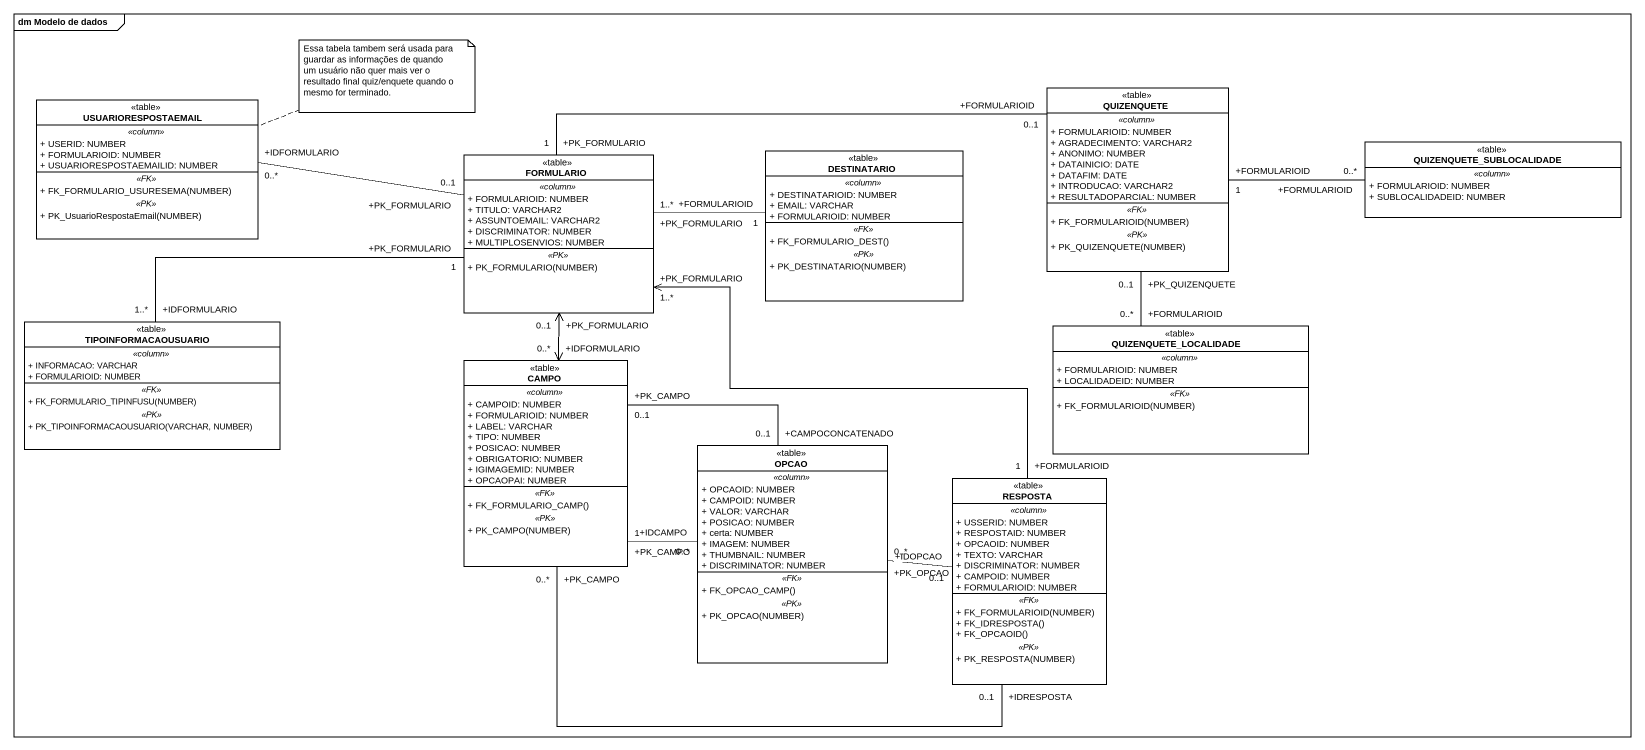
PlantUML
@startuml
mainframe dm Modelo de dados
hide circle
hide empty members
skinparam classAttributeIconSize 0
class QUIZENQUETE <<table>> {
  .. <<column>> ..
  + FORMULARIOID: NUMBER
  + AGRADECIMENTO: VARCHAR2
  + ANONIMO: NUMBER
  + DATAINICIO: DATE
  + DATAFIM: DATE
  + INTRODUCAO: VARCHAR2
  + RESULTADOPARCIAL: NUMBER
  .. <<FK>> ..
  + FK_FORMULARIOID(NUMBER)
  .. <<PK>> ..
  + PK_QUIZENQUETE(NUMBER)
}
class USUARIORESPOSTAEMAIL <<table>> {
  .. <<column>> ..
  + USERID: NUMBER
  + FORMULARIOID: NUMBER
  + USUARIORESPOSTAEMAILID: NUMBER
  .. <<FK>> ..
  + FK_FORMULARIO_USURESEMA(NUMBER)
  .. <<PK>> ..
  + PK_UsuarioRespostaEmail(NUMBER)
}
class FORMULARIO <<table>> {
  .. <<column>> ..
  + FORMULARIOID: NUMBER
  + TITULO: VARCHAR2
  + ASSUNTOEMAIL: VARCHAR2
  + DISCRIMINATOR: NUMBER
  + MULTIPLOSENVIOS: NUMBER
  .. <<PK>> ..
  + PK_FORMULARIO(NUMBER)
}
class DESTINATARIO <<table>> {
  .. <<column>> ..
  + DESTINATARIOID: NUMBER
  + EMAIL: VARCHAR
  + FORMULARIOID: NUMBER
  .. <<FK>> ..
  + FK_FORMULARIO_DEST()
  .. <<PK>> ..
  + PK_DESTINATARIO(NUMBER)
}
class QUIZENQUETE_SUBLOCALIDADE <<table>> {
  .. <<column>> ..
  + FORMULARIOID: NUMBER
  + SUBLOCALIDADEID: NUMBER
}
class TIPOINFORMACAOUSUARIO <<table>> {
  .. <<column>> ..
  + INFORMACAO: VARCHAR
  + FORMULARIOID: NUMBER
  .. <<FK>> ..
  + FK_FORMULARIO_TIPINFUSU(NUMBER)
  .. <<PK>> ..
  + PK_TIPOINFORMACAOUSUARIO(VARCHAR, NUMBER)
}
class CAMPO <<table>> {
  .. <<column>> ..
  + CAMPOID: NUMBER
  + FORMULARIOID: NUMBER
  + LABEL: VARCHAR
  + TIPO: NUMBER
  + POSICAO: NUMBER
  + OBRIGATORIO: NUMBER
  + IGIMAGEMID: NUMBER
  + OPCAOPAI: NUMBER
  .. <<FK>> ..
  + FK_FORMULARIO_CAMP()
  .. <<PK>> ..
  + PK_CAMPO(NUMBER)
}
class QUIZENQUETE_LOCALIDADE <<table>> {
  .. <<column>> ..
  + FORMULARIOID: NUMBER
  + LOCALIDADEID: NUMBER
  .. <<FK>> ..
  + FK_FORMULARIOID(NUMBER)
}
class OPCAO <<table>> {
  .. <<column>> ..
  + OPCAOID: NUMBER
  + CAMPOID: NUMBER
  + VALOR: VARCHAR
  + POSICAO: NUMBER
  + certa: NUMBER
  + IMAGEM: NUMBER
  + THUMBNAIL: NUMBER
  + DISCRIMINATOR: NUMBER
  .. <<FK>> ..
  + FK_OPCAO_CAMP()
  .. <<PK>> ..
  + PK_OPCAO(NUMBER)
}
class RESPOSTA <<table>> {
  .. <<column>> ..
  + USSERID: NUMBER
  + RESPOSTAID: NUMBER
  + OPCAOID: NUMBER
  + TEXTO: VARCHAR
  + DISCRIMINATOR: NUMBER
  + CAMPOID: NUMBER
  + FORMULARIOID: NUMBER
  .. <<FK>> ..
  + FK_FORMULARIOID(NUMBER)
  + FK_IDRESPOSTA()
  + FK_OPCAOID()
  .. <<PK>> ..
  + PK_RESPOSTA(NUMBER)
}
QUIZENQUETE "+FORMULARIOID\n0..1" -left- "+PK_FORMULARIO\n1" FORMULARIO
QUIZENQUETE "+FORMULARIOID\n1" -right- "+FORMULARIOID\n0..*" QUIZENQUETE_SUBLOCALIDADE
USUARIORESPOSTAEMAIL "+IDFORMULARIO\n0..*" -right- "+PK_FORMULARIO\n0..1" FORMULARIO
DESTINATARIO "+FORMULARIOID\n1" -left- "+PK_FORMULARIO\n1..*" FORMULARIO
TIPOINFORMACAOUSUARIO "+IDFORMULARIO\n1..*" -right- "+PK_FORMULARIO\n1" FORMULARIO
CAMPO "+IDFORMULARIO\n0..*" <-up-> "+PK_FORMULARIO\n0..1" FORMULARIO
QUIZENQUETE_LOCALIDADE "+FORMULARIOID\n0..*" -up- "+PK_QUIZENQUETE\n0..1" QUIZENQUETE
OPCAO "+IDCAMPO\n0..*" -left- "+PK_CAMPO\n1" CAMPO
OPCAO "+CAMPOCONCATENADO\n0..1" -left- "+PK_CAMPO\n0..1" CAMPO
RESPOSTA "+FORMULARIOID\n1" -up-> "+PK_FORMULARIO\n1..*" FORMULARIO
RESPOSTA "+IDRESPOSTA\n0..1" -left- "+PK_CAMPO\n0..*" CAMPO
RESPOSTA "+IDOPCAO\n0..1" -left- "+PK_OPCAO\n0..*" OPCAO
note right of USUARIORESPOSTAEMAIL : Essa tabela tambem será usada para guardar as informações de quando um usuário não quer mais ver o resultado final quiz/enquete quando o mesmo for terminado.
@enduml
